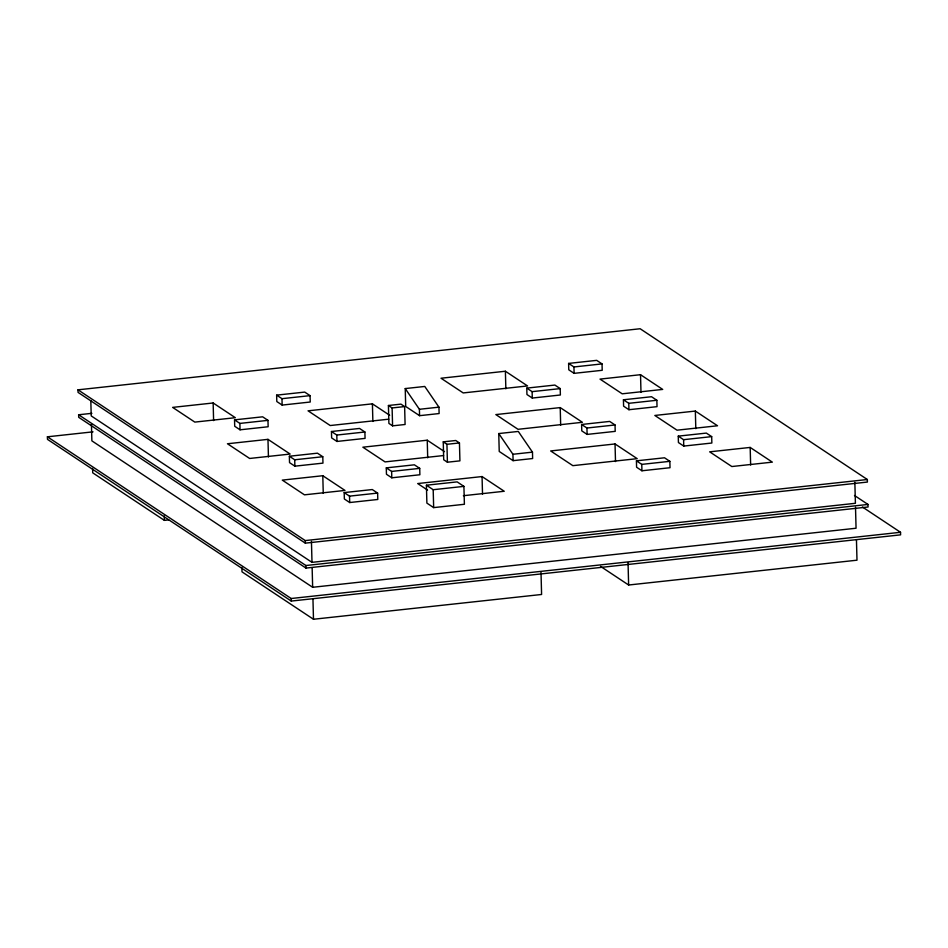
<?xml version="1.0" encoding="UTF-8"?>
<svg xmlns="http://www.w3.org/2000/svg" width="948" height="948" viewBox="0 0 948 948"><rect width="100%" height="100%" fill="white"/><g stroke="black" fill="none" stroke-linecap="round" stroke-linejoin="round"><path stroke-width="1.42" d="M77.985 389.829L640.149 328.743L867.337 479.51L867.408 482.058L305.339 543.145L78.056 392.389L77.985 389.829L305.268 540.585L867.337 479.51M854.48 495.484L867.989 504.443L868.06 507.002L305.991 568.077L78.708 417.321L78.637 414.774L91.885 413.328M276.638 395.138L304.723 392.093L310.067 395.636L310.233 402.023L282.149 405.08L276.804 401.537L276.638 395.138L281.983 398.681L310.067 395.636M568.61 363.416L596.695 360.359L602.039 363.902L602.205 370.301L574.109 373.346L568.776 369.815L568.61 363.416L573.943 366.959L602.039 363.902M213.146 402.983L172.643 407.391L194.814 422.097L235.329 417.701L213.146 402.983L213.608 420.592M505.391 371.237L441.021 378.228L463.205 392.934L527.562 385.943L505.391 371.237L505.853 388.834M405.234 388.573L424.775 386.452L438.948 407.166L439.114 413.553L419.573 415.674L405.708 406.479L405.234 388.573L419.407 409.287L419.573 415.674M862.384 506.979L900.529 532.29L900.6 534.85L291.273 601.068L47.471 439.362L47.4 436.803L93.034 431.838M389.664 415.271L372.41 403.836L308.053 410.828L330.224 425.534L388.751 419.182M640.528 374.697L600.013 379.105L622.196 393.811L662.699 389.415L640.528 374.697L640.99 392.306M234.535 419.869L262.632 416.812L267.976 420.355L268.142 426.754L240.045 429.811L234.713 426.268L234.535 419.869L239.88 423.412L267.976 420.355M526.78 388.111L554.876 385.066L560.209 388.597L560.375 394.996L532.29 398.053L526.946 394.51L526.78 388.111L532.124 391.654L560.209 388.597M388.419 405.495L400.933 404.132L404.63 406.585L405.092 424.491L392.579 425.853L388.893 423.401L388.419 405.495L392.116 407.948L404.63 406.585M419.407 409.287L438.948 407.166M331.456 431.506L359.553 428.449L364.897 431.992L365.063 438.391L336.967 441.448L331.634 437.905L331.456 431.506L336.801 435.049L364.897 431.992M623.429 399.783L651.525 396.726L656.857 400.269L657.023 406.656L628.939 409.714L623.594 406.171L623.429 399.783L628.773 403.315L656.857 400.269M267.976 439.351L227.461 443.759L249.644 458.465L290.147 454.056L267.976 439.351L268.438 456.96M560.221 407.593L495.851 414.584L518.023 429.302L582.392 422.298L560.221 407.593L560.671 425.202M444.482 451.639L427.24 440.204L362.871 447.195L385.054 461.901L443.569 455.55M695.346 411.065L654.843 415.461L677.014 430.179L717.529 425.771L695.346 411.065L695.808 428.674M289.365 456.237L317.45 453.18L322.794 456.723L322.96 463.122L294.875 466.167L289.531 462.624L289.365 456.237L294.709 459.78L322.794 456.723M498.755 433.556L518.295 431.435L532.468 452.137L532.634 458.536L513.093 460.657L499.229 451.461L498.755 433.556L512.927 454.27L513.093 460.657M581.61 424.479L609.694 421.422L615.039 424.965L615.205 431.364L587.108 434.409L581.776 430.866L581.61 424.479L586.942 428.022L615.039 424.965M443.249 441.851L455.763 440.5L459.448 442.941L459.922 460.858L447.409 462.209L443.711 459.768L443.249 441.851L446.935 444.304L459.448 442.941M386.286 467.874L414.371 464.816L419.715 468.359L419.881 474.758L391.797 477.804L386.452 474.261L386.286 467.874L391.631 471.417L419.715 468.359M678.258 436.139L706.343 433.094L711.687 436.625L711.853 443.024L683.757 446.081L678.424 442.538L678.258 436.139L683.591 439.682L711.687 436.625M512.927 454.27L532.468 452.137M322.794 475.718L282.291 480.115L304.462 494.832L344.977 490.424L322.794 475.718L323.256 493.316M615.039 443.96L550.669 450.952L572.853 465.658L637.21 458.666L615.039 443.96L615.501 461.558M463.382 495.709L504.241 491.265L482.058 476.56L417.701 483.551L427.56 490.092M750.176 447.432L709.661 451.829L731.844 466.534L772.347 462.138L750.176 447.432L750.638 465.03M344.183 492.593L372.28 489.547L377.624 493.09L377.79 499.478L349.694 502.535L344.361 498.992L344.183 492.593L349.528 496.136L377.624 493.09M636.428 460.835L664.524 457.789L669.857 461.332L670.023 467.719L641.938 470.777L636.594 467.234L636.428 460.835L641.772 464.378L669.857 461.332M426.41 485.21L457.149 481.88L463.916 486.371L464.39 504.277L433.663 507.618L426.884 503.115L426.41 485.21L433.189 489.713L463.916 486.371M92.596 468.419L92.714 472.827L164.383 520.369L168.673 519.907M90.818 400.53L91.221 415.911L311.999 562.342L855.404 503.293L854.859 482.319M78.637 414.774L305.931 565.518L867.989 504.443M91.435 424.064L91.873 440.856L312.65 587.286L856.056 528.237L855.511 507.251M47.4 436.803L291.202 598.508L900.529 532.29M241.894 567.437L242.013 571.857L313.48 619.257L541.592 594.479L541.012 572.414M600.522 566.371L628.631 585.011L856.992 560.197L856.447 539.613M683.591 439.682L683.757 446.081M641.772 464.378L641.938 470.777M628.773 403.315L628.939 409.714M628.05 562.958L628.631 585.011M586.942 428.022L587.108 434.409M573.943 366.959L574.109 373.346M532.124 391.654L532.29 398.053M482.058 476.56L482.52 494.169M446.935 444.304L447.409 462.209M433.189 489.713L433.663 507.618M427.24 440.204L427.702 457.801M392.116 407.948L392.579 425.853M391.631 471.417L391.797 477.804M372.41 403.836L372.872 421.445M349.528 496.136L349.694 502.535M336.801 435.049L336.967 441.448M311.442 541.367L311.999 562.342M312.141 567.698L312.65 587.286M312.947 598.674L313.48 619.257M305.268 540.585L305.339 543.145M305.931 565.518L305.991 568.077M294.709 459.78L294.875 466.167M291.202 598.508L291.273 601.068M281.983 398.681L282.149 405.08M239.88 423.412L240.045 429.811M164.277 515.961L164.383 520.369"/></g></svg>
